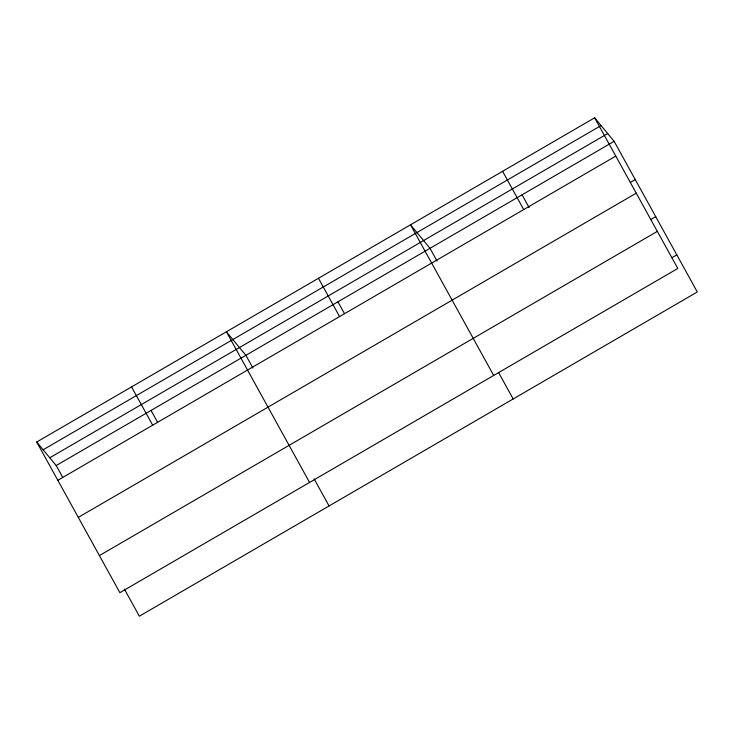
<?xml version="1.0" encoding="UTF-8"?>
<svg xmlns="http://www.w3.org/2000/svg" width="734" height="734" viewBox="0 0 734 734"><rect width="100%" height="100%" fill="white"/><g stroke="black" fill="none" stroke-linecap="round" stroke-linejoin="round"><path stroke-width="1.1" d="M594.641 117.807L677.803 268.461L119.871 592.677L36.7 442.024L594.641 117.807L614.129 141.323L697.3 291.976L139.359 616.193L124.422 589.136M43.132 449.786L601.073 125.56M49.765 457.777L607.697 133.56M36.7 442.024L56.197 465.539L614.129 141.323M57.83 480.302L615.771 156.085M630.313 182.472L635.268 179.601M78.299 517.387L636.24 193.17M650.783 219.558L655.737 216.686M99.393 555.592L657.334 231.375M671.876 257.772L676.831 254.891M522.076 194.822L529.113 207.575M502.579 171.297L523.709 209.575M437.06 261.075L430.014 248.312L410.517 224.797L493.688 375.45M498.799 372.909L513.185 398.975M337.952 301.812L344.457 313.592M318.455 278.287L339.585 316.574M252.936 368.064L245.89 355.302L226.402 331.786L309.564 482.44M314.124 478.898L329.061 505.965M151.048 410.425L157.544 422.197M131.551 386.901L152.681 425.179M56.197 465.539L62.702 477.32"/></g></svg>
